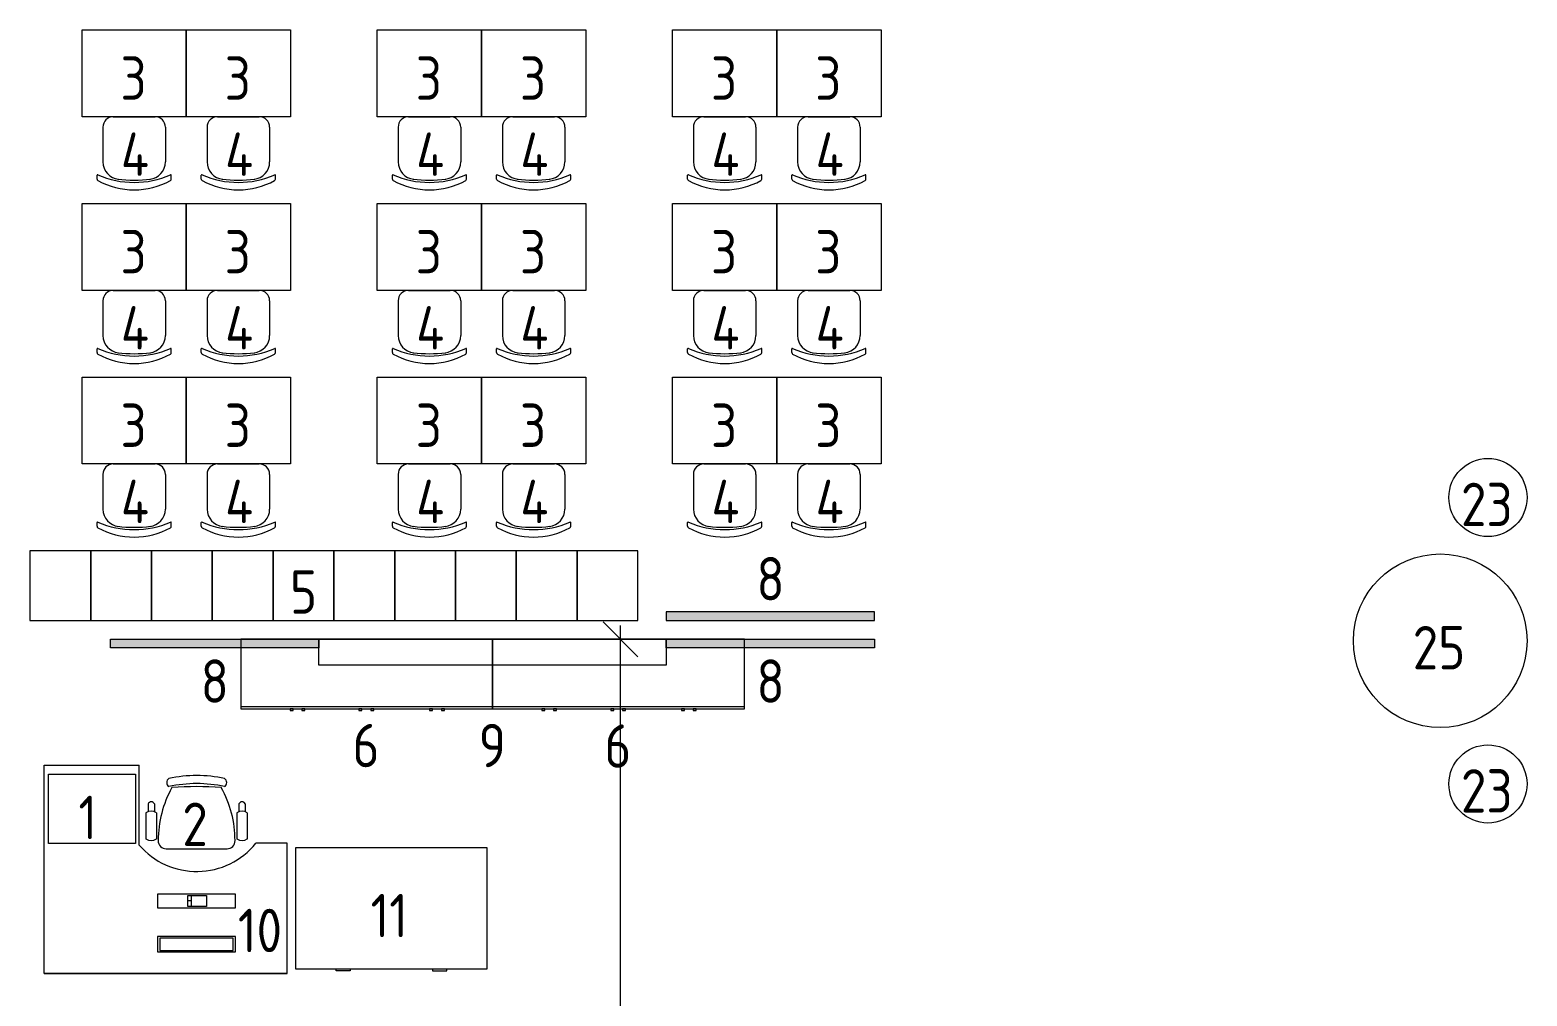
# Model space of a CAD drawing. Header units: millimetres. Extents: x -269164 to 430575, y -569542 to 36130.
# Drawn here: x 177231 to 185850, y -469940 to -464375 of the extents above; entities that cross this region are included whole.
import ezdxf

# ---------------------------------------------------------------- set-up
doc = ezdxf.new("R2010")
doc.units = ezdxf.units.MM
doc.layers.add('ТХ', color=5, linetype='Continuous', lineweight=5)
doc.layers.add('Уточнения', color=210, linetype='Continuous', lineweight=20)
doc.layers.add('ТХ_№ПОЗ', color=7, linetype='Continuous')
doc.styles.add('GOST Common_2', font='GOST_Common.ttf', dxfattribs={"width": 0.9, "height": 250})
doc.styles.add('GOST Common_3', font='GOST_Common.ttf', dxfattribs={"width": 0.9, "height": 2.5})
doc.dimstyles.new('TX-100', dxfattribs={"dimtxt": 200, "dimasz": 200, "dimexe": 80, "dimexo": 0, "dimgap": 50, "dimtad": 1, "dimtoh": 1, "dimdec": 0, "dimrnd": 10, "dimzin": 12, "dimtxsty": 'GOST Common_3', "dimblk": 'OBLIQUE', "dimcen": 1.5, "dimdle": 80, "dimclrd": 256, "dimclre": 256, "dimclrt": 256, "dimadec": 0, "dimazin": 0, "dimtfac": 1, "dimtdec": 0, "dimtmove": 0, "dimatfit": 3, "dimfxl": 1, "dimlwd": -1, "dimlwe": 15, "dimarcsym": 0})

# ---------------------------------------------------------------- blocks, each defined once
blk = doc.blocks.new('Стул ученич штабелир №5-7')
at = {"color": 0, "linetype": 'ByBlock', "lineweight": -2}
for p, q in [((-120.1, 0), (120.1, 0)), ((-120.1, 0), (120.1, 0)), ((-179.9, -60), (-179.9, -260.3)), ((-179.9, -60), (-179.9, -260.3)), ((180.1, -60), (180.1, -260.3)), ((180.1, -60), (180.1, -260.3)), ((-213.4, -359), (-213.4, -337.3)), ((-213.4, -359), (-213.4, -337.3)), ((213.6, -359), (213.6, -337.3)), ((213.6, -359), (213.6, -337.3))]:
    blk.add_line(p, q, dxfattribs=at)
for centre, radius, start, end in [((-119.9, -60), 60, 90, 180), ((-119.9, -60), 60, 90, 180), ((120.1, -60), 60, 0, 90), ((120.1, -60), 60, 0, 90), ((-210.4, -337.3), 3, 63.89783, 180), ((-210.4, -337.3), 3, 63.89783, 180), ((0.1, 142.3), 520.8, 246.31951, 293.68049), ((0.1, 142.3), 520.8, 246.31951, 293.68049), ((-79.9, -260.3), 100, 180, 264.25844), ((-79.9, -260.3), 100, 180, 264.25844), ((80.1, -260.3), 100, 275.74156, 0), ((80.1, -260.3), 100, 275.74156, 0), ((210.6, -337.3), 3, 0, 116.10217), ((210.6, -337.3), 3, 0, 116.10217), ((-203.4, -359), 10, 180, 238.06825), ((-203.4, -359), 10, 180, 238.06825), ((0.1, 9), 430.5, 240.99166, 299.00834), ((0.1, 9), 430.5, 240.99166, 299.00834), ((0.1, 435.5), 800.4, 263.24698, 276.75302), ((0.1, 435.5), 800.4, 263.24698, 276.75302), ((203.6, -359), 10, 301.93175, 0), ((203.6, -359), 10, 301.93175, 0)]:
    blk.add_arc(centre, radius, start, end, dxfattribs=at)
blk = doc.blocks.new('Стол ученич с возможностью объединения №5-7')
blk.add_lwpolyline([(600, 0), (0, 0), (0, 500), (600, 500)], close=True)
blk = doc.blocks.new('A$C41fb3ee7')
for points in [[(0, 0), (350, 0), (350, 400), (0, 400), (0, 0)], [(350, 0), (700, 0), (700, 400), (350, 400), (350, 0)], [(700, 0), (1050, 0), (1050, 400), (700, 400), (700, 0)], [(1050, 0), (1400, 0), (1400, 400), (1050, 400), (1050, 0)], [(1400, 0), (1750, 0), (1750, 400), (1400, 400), (1400, 0)], [(1750, 0), (2100, 0), (2100, 400), (1750, 400), (1750, 0)], [(2100, 0), (2450, 0), (2450, 400), (2100, 400), (2100, 0)], [(2450, 0), (2800, 0), (2800, 400), (2450, 400), (2450, 0)], [(2800, 0), (3150, 0), (3150, 400), (2800, 400), (2800, 0)], [(3150, 0), (3500, 0), (3500, 400), (3150, 400), (3150, 0)]]:
    blk.add_lwpolyline(points)
blk = doc.blocks.new('Стол учителя угловой с тумбой')
at = {"linetype": 'Continuous', "lineweight": 5}
for p, q in [((0, 0), (0, 1200)), ((0, 1200), (547.9, 1200)), ((547.9, 739), (547.9, 1200)), ((1400, 750), (1219.1, 750)), ((1400, 0), (1400, 750)), ((1400, 0), (1400, 750)), ((1400, 0), (0, 0)), ((0, 0), (1400, 0))]:
    blk.add_line(p, q, dxfattribs=at)
blk.add_lwpolyline([(26.4, 1148.7), (526.4, 1148.7), (526.4, 748.7), (26.4, 748.7)], close=True, dxfattribs=at)
blk.add_arc((878.9, 1024.4), 437, 220.76329, 321.11011, dxfattribs=at)
blk = doc.blocks.new('Кресло регулируемое')
at = {"linetype": 'Continuous'}
for p, q in [((-280.3, -163), (-280.3, -208.6)), ((-243.6, -163), (-243.6, -208.8)), ((242.1, -163), (242.1, -208.8)), ((278.9, -163), (278.9, -208.6)), ((-292.3, -214.4), (-292.3, -365.6)), ((-232.1, -214.4), (-232.1, -365.6)), ((230.7, -214.4), (230.7, -365.6)), ((290.9, -214.4), (290.9, -365.6)), ((-175.8, -421.8), (174.4, -421.8))]:
    blk.add_line(p, q, dxfattribs=at)
for centre, radius, start, end in [((402.7, -373.3), 624.5, 150.90677, 180.12147), ((-144.6, -40.7), 28.1, 124.29147, 235.70827), ((0, -747.5), 747.5, 77.60199, 102.39777), ((0, -794), 747.5, 77.60199, 102.39777), ((0, -1825.8), 1761.9, 85.39382, 94.65462), ((-404.1, -373.3), 624.5, 359.87797, 29.10589), ((144.6, -40.7), 28.1, 304.29007, 55.70964), ((-261.9, -171.6), 20.2, 24.89545, 155.33537), ((260.5, -171.5), 20.2, 24.89545, 155.33537), ((-262.2, -264.4), 58.4, 58.95098, 121.04877), ((260.8, -264.4), 58.4, 58.95101, 121.04877), ((-262.2, -315.5), 58.4, 238.95097, 301.04877), ((-176.4, -376.4), 45.4, 177.81347, 270.74787), ((175, -376.4), 45.4, 269.25187, 2.18664), ((260.8, -315.5), 58.4, 238.95097, 301.04877)]:
    blk.add_arc(centre, radius, start, end, dxfattribs=at)
blk = doc.blocks.new('A$C727b9d3d')
at = {"linetype": 'Continuous'}
blk.add_line((388, -1450), (388, 0), dxfattribs=at)
for points in [[(0, -1450), (400, -1450), (400, 0), (0, 0)], [(400, -277.1), (400, -294.4), (410.2, -294.4), (410.2, -277.1)], [(400, -344.7), (400, -362.1), (410.2, -362.1), (410.2, -344.7)], [(400, -684.1), (400, -701.5), (410.2, -701.5), (410.2, -684.1)], [(400, -751.8), (400, -769.1), (410.2, -769.1), (410.2, -751.8)], [(400, -1081), (400, -1098.4), (410.2, -1098.4), (410.2, -1081)], [(400, -1148.7), (400, -1166), (410.2, -1166), (410.2, -1148.7)]]:
    blk.add_lwpolyline(points, close=True, dxfattribs=at)
blk = doc.blocks.new('Покрытие настенное')
at = {"linetype": 'Continuous', "lineweight": 5}
blk.add_lwpolyline([(2250, -150), (250, -150), (250, 0), (2250, 0)], close=True, dxfattribs=at)
blk = doc.blocks.new('A$C3da1b1ea')
at = {"lineweight": 0}
h = blk.add_hatch(color=256, dxfattribs=at)
h.dxf.hatch_style = 1
h.paths.add_polyline_path([(0, 0), (50, 0), (50, -1200), (0, -1200)])
blk.add_lwpolyline([(0, 0), (50, 0), (50, -1200), (0, -1200), (0, 0)], dxfattribs=at)
blk = doc.blocks.new('A$C49f6806a')
at = {"linetype": 'Continuous'}
blk.add_lwpolyline([(0, -700), (1100, -700), (1100, 0), (0, 0)], close=True, dxfattribs=at)
for points in [[(313.3, -700), (313.3, -709), (231.5, -709), (231.5, -700)], [(786.7, -700), (786.7, -709), (868.5, -709), (868.5, -700)]]:
    blk.add_lwpolyline(points, dxfattribs=at)
blk = doc.blocks.new('_Oblique')
at = {"color": 0, "linetype": 'ByBlock', "lineweight": -2}
blk.add_line((-0.5, -0.5), (0.5, 0.5), dxfattribs=at)
blk = doc.blocks.new('*D11890')
at = {"layer": 'Defpoints', "color": 0, "lineweight": 40, "transparency": 16777216}
for p in [(360510.4, -276888.4), (360610.4, -276888.4), (360610.4, -279285.2)]:
    blk.add_point(p, dxfattribs=at)
at = {"layer": 'ТХ', "transparency": 16777216}
blk.add_line((360610.4, -279365.2), (360610.4, -276808.4), dxfattribs=at)
at = {"layer": 'ТХ', "lineweight": 15, "transparency": 16777216}
for p, q in [((360510.4, -276888.4), (360690.4, -276888.4)), ((360610.4, -279285.2), (360690.4, -279285.2))]:
    blk.add_line(p, q, dxfattribs=at)
at = {"layer": 'ТХ', "transparency": 16777216, "xscale": 200, "yscale": 200, "zscale": 200}
for p, rotation in [((360610.4, -276888.4), 90), ((360610.4, -279285.2), 270)]:
    blk.add_blockref('_Oblique', p, dxfattribs=dict(at, rotation=rotation))
at = {"layer": 'ТХ', "transparency": 16777216, "insert": (360559.2, -278086.8), "char_height": 2.5, "attachment_point": 5, "rotation": 90, "style": 'GOST Common_3'}
blk.add_mtext('2400', dxfattribs=at)
blk = doc.blocks.new('Ноутбук')
at = {"layer": 'ТХ'}
for p, q in [((2432.4, 14060), (2432.4, 13996.6)), ((2432.4, 14028.3), (2412.3, 14028.3))]:
    blk.add_line(p, q, dxfattribs=at)
for points in [[(2238.5, 13988.4), (2687.5, 13988.4), (2687.5, 14067.9), (2238.5, 14067.9)], [(2520.4, 13996.6), (2412.3, 13996.6), (2412.3, 14060), (2520.4, 14060)], [(2687.5, 13824.4), (2238.5, 13824.4), (2238.5, 13735.8), (2687.5, 13735.8)], [(2673.8, 13813.8), (2251.4, 13813.8), (2251.4, 13743.9), (2673.8, 13743.9)]]:
    blk.add_lwpolyline(points, close=True, dxfattribs=at)
blk = doc.blocks.new('ТХ1 3 этаж')
at = {"layer": 'ТХ'}
for centre, radius in [((365605.1, -276071.5), 225), ((365330.1, -276896.5), 500), ((365605.1, -277721.5), 225)]:
    blk.add_circle(centre, radius, dxfattribs=at)
blk.add_blockref('Ноутбук', (355707.1, -292424))
at = {"layer": 'ТХ', "lineweight": 0}
for name, p in [('Стол ученич с возможностью объединения №5-7', (357510.4, -273878.1)), ('Стол ученич с возможностью объединения №5-7', (358110.4, -273878.1)), ('Стол ученич с возможностью объединения №5-7', (359210.4, -273878.1)), ('Стол ученич с возможностью объединения №5-7', (359810.4, -273878.1)), ('Стол ученич с возможностью объединения №5-7', (360910.4, -273878.1)), ('Стол ученич с возможностью объединения №5-7', (361510.4, -273878.1)), ('Стул ученич штабелир №5-7', (357810.4, -273878.1)), ('Стул ученич штабелир №5-7', (358410.4, -273878.1)), ('Стул ученич штабелир №5-7', (359510.4, -273878.1)), ('Стул ученич штабелир №5-7', (360110.4, -273878.1)), ('Стул ученич штабелир №5-7', (361210.4, -273878.1)), ('Стул ученич штабелир №5-7', (361810.4, -273878.1)), ('Стол ученич с возможностью объединения №5-7', (357510.4, -274878.1)), ('Стол ученич с возможностью объединения №5-7', (358110.4, -274878.1)), ('Стол ученич с возможностью объединения №5-7', (359210.4, -274878.1)), ('Стол ученич с возможностью объединения №5-7', (359810.4, -274878.1)), ('Стол ученич с возможностью объединения №5-7', (360910.4, -274878.1)), ('Стол ученич с возможностью объединения №5-7', (361510.4, -274878.1)), ('Стул ученич штабелир №5-7', (357810.4, -274878.1)), ('Стул ученич штабелир №5-7', (358410.4, -274878.1)), ('Стул ученич штабелир №5-7', (359510.4, -274878.1)), ('Стул ученич штабелир №5-7', (360110.4, -274878.1)), ('Стул ученич штабелир №5-7', (361210.4, -274878.1)), ('Стул ученич штабелир №5-7', (361810.4, -274878.1)), ('Стол ученич с возможностью объединения №5-7', (357510.4, -275878.1)), ('Стол ученич с возможностью объединения №5-7', (358110.4, -275878.1)), ('Стол ученич с возможностью объединения №5-7', (359210.4, -275878.1)), ('Стол ученич с возможностью объединения №5-7', (359810.4, -275878.1)), ('Стол ученич с возможностью объединения №5-7', (360910.4, -275878.1)), ('Стол ученич с возможностью объединения №5-7', (361510.4, -275878.1)), ('Стул ученич штабелир №5-7', (357810.4, -275878.1)), ('Стул ученич штабелир №5-7', (358410.4, -275878.1)), ('Стул ученич штабелир №5-7', (359510.4, -275878.1)), ('Стул ученич штабелир №5-7', (360110.4, -275878.1)), ('Стул ученич штабелир №5-7', (361210.4, -275878.1)), ('Стул ученич штабелир №5-7', (361810.4, -275878.1)), ('Покрытие настенное', (358623.7, -276888.2)), ('Стол учителя угловой с тумбой', (357291.7, -278813.2)), ('Кресло регулируемое', (358170.8, -277673))]:
    blk.add_blockref(name, p, dxfattribs=at)
for name, p, rotation in [('A$C41fb3ee7', (360710.4, -276379.4), 180), ('A$C3da1b1ea', (358873.7, -276888.2), 270), ('A$C727b9d3d', (359873.7, -276888.2), 270), ('A$C727b9d3d', (361323.7, -276888.2), 270), ('A$C3da1b1ea', (362073.7, -276888.2), 270)]:
    blk.add_blockref(name, p, dxfattribs=dict(at, rotation=rotation))
at = {"layer": 'ТХ', "lineweight": 0, "xscale": -1, "rotation": 270}
blk.add_blockref('A$C3da1b1ea', (362073.7, -276780), dxfattribs=at)
at = {"layer": 'ТХ', "lineweight": 0, "xscale": -1}
blk.add_blockref('A$C49f6806a', (359841.7, -278088.2), dxfattribs=at)
at = {"layer": 'ТХ_№ПОЗ', "char_height": 250, "width": 595, "attachment_point": 5, "line_spacing_factor": 1.139951, "style": 'GOST Common_2'}
for s, insert in [('\\pxt4.23333,8.46667,12.7,16.93333,21.16667,25.4,29.63333,33.86667,38.1,42.33333,46.56667,50.8,55.03333,59.26667,63.5,67.73333,71.96667,76.2,80.43333,84.66667,88.9,93.13333,97.36667,101.6,105.83333,110.06667,114.3,118.53333,122.76667,127,131.23333,135.46667;3', (357807, -273655.6)), ('\\pxt4.23333,8.46667,12.7,16.93333,21.16667,25.4,29.63333,33.86667,38.1,42.33333,46.56667,50.8,55.03333,59.26667,63.5,67.73333,71.96667,76.2,80.43333,84.66667,88.9,93.13333,97.36667,101.6,105.83333,110.06667,114.3,118.53333,122.76667,127,131.23333,135.46667;3', (358407, -273655.6)), ('\\pxt4.23333,8.46667,12.7,16.93333,21.16667,25.4,29.63333,33.86667,38.1,42.33333,46.56667,50.8,55.03333,59.26667,63.5,67.73333,71.96667,76.2,80.43333,84.66667,88.9,93.13333,97.36667,101.6,105.83333,110.06667,114.3,118.53333,122.76667,127,131.23333,135.46667;3', (359507, -273655.6)), ('\\pxt4.23333,8.46667,12.7,16.93333,21.16667,25.4,29.63333,33.86667,38.1,42.33333,46.56667,50.8,55.03333,59.26667,63.5,67.73333,71.96667,76.2,80.43333,84.66667,88.9,93.13333,97.36667,101.6,105.83333,110.06667,114.3,118.53333,122.76667,127,131.23333,135.46667;3', (360107, -273655.6)), ('\\pxt4.23333,8.46667,12.7,16.93333,21.16667,25.4,29.63333,33.86667,38.1,42.33333,46.56667,50.8,55.03333,59.26667,63.5,67.73333,71.96667,76.2,80.43333,84.66667,88.9,93.13333,97.36667,101.6,105.83333,110.06667,114.3,118.53333,122.76667,127,131.23333,135.46667;3', (361207, -273655.6)), ('\\pxt4.23333,8.46667,12.7,16.93333,21.16667,25.4,29.63333,33.86667,38.1,42.33333,46.56667,50.8,55.03333,59.26667,63.5,67.73333,71.96667,76.2,80.43333,84.66667,88.9,93.13333,97.36667,101.6,105.83333,110.06667,114.3,118.53333,122.76667,127,131.23333,135.46667;3', (361807, -273655.6)), ('\\pxt4.23333,8.46667,12.7,16.93333,21.16667,25.4,29.63333,33.86667,38.1,42.33333,46.56667,50.8,55.03333,59.26667,63.5,67.73333,71.96667,76.2,80.43333,84.66667,88.9,93.13333,97.36667,101.6,105.83333,110.06667,114.3,118.53333,122.76667,127,131.23333,135.46667;4', (357814.8, -274094.1)), ('\\pxt4.23333,8.46667,12.7,16.93333,21.16667,25.4,29.63333,33.86667,38.1,42.33333,46.56667,50.8,55.03333,59.26667,63.5,67.73333,71.96667,76.2,80.43333,84.66667,88.9,93.13333,97.36667,101.6,105.83333,110.06667,114.3,118.53333,122.76667,127,131.23333,135.46667;4', (358414.8, -274094.1)), ('\\pxt4.23333,8.46667,12.7,16.93333,21.16667,25.4,29.63333,33.86667,38.1,42.33333,46.56667,50.8,55.03333,59.26667,63.5,67.73333,71.96667,76.2,80.43333,84.66667,88.9,93.13333,97.36667,101.6,105.83333,110.06667,114.3,118.53333,122.76667,127,131.23333,135.46667;4', (359514.8, -274094.1)), ('\\pxt4.23333,8.46667,12.7,16.93333,21.16667,25.4,29.63333,33.86667,38.1,42.33333,46.56667,50.8,55.03333,59.26667,63.5,67.73333,71.96667,76.2,80.43333,84.66667,88.9,93.13333,97.36667,101.6,105.83333,110.06667,114.3,118.53333,122.76667,127,131.23333,135.46667;4', (360114.8, -274094.1)), ('\\pxt4.23333,8.46667,12.7,16.93333,21.16667,25.4,29.63333,33.86667,38.1,42.33333,46.56667,50.8,55.03333,59.26667,63.5,67.73333,71.96667,76.2,80.43333,84.66667,88.9,93.13333,97.36667,101.6,105.83333,110.06667,114.3,118.53333,122.76667,127,131.23333,135.46667;4', (361214.8, -274094.1)), ('\\pxt4.23333,8.46667,12.7,16.93333,21.16667,25.4,29.63333,33.86667,38.1,42.33333,46.56667,50.8,55.03333,59.26667,63.5,67.73333,71.96667,76.2,80.43333,84.66667,88.9,93.13333,97.36667,101.6,105.83333,110.06667,114.3,118.53333,122.76667,127,131.23333,135.46667;4', (361814.8, -274094.1)), ('\\pxt4.23333,8.46667,12.7,16.93333,21.16667,25.4,29.63333,33.86667,38.1,42.33333,46.56667,50.8,55.03333,59.26667,63.5,67.73333,71.96667,76.2,80.43333,84.66667,88.9,93.13333,97.36667,101.6,105.83333,110.06667,114.3,118.53333,122.76667,127,131.23333,135.46667;3', (357807, -274655.6)), ('\\pxt4.23333,8.46667,12.7,16.93333,21.16667,25.4,29.63333,33.86667,38.1,42.33333,46.56667,50.8,55.03333,59.26667,63.5,67.73333,71.96667,76.2,80.43333,84.66667,88.9,93.13333,97.36667,101.6,105.83333,110.06667,114.3,118.53333,122.76667,127,131.23333,135.46667;3', (358407, -274655.6)), ('\\pxt4.23333,8.46667,12.7,16.93333,21.16667,25.4,29.63333,33.86667,38.1,42.33333,46.56667,50.8,55.03333,59.26667,63.5,67.73333,71.96667,76.2,80.43333,84.66667,88.9,93.13333,97.36667,101.6,105.83333,110.06667,114.3,118.53333,122.76667,127,131.23333,135.46667;3', (359507, -274655.6)), ('\\pxt4.23333,8.46667,12.7,16.93333,21.16667,25.4,29.63333,33.86667,38.1,42.33333,46.56667,50.8,55.03333,59.26667,63.5,67.73333,71.96667,76.2,80.43333,84.66667,88.9,93.13333,97.36667,101.6,105.83333,110.06667,114.3,118.53333,122.76667,127,131.23333,135.46667;3', (360107, -274655.6)), ('\\pxt4.23333,8.46667,12.7,16.93333,21.16667,25.4,29.63333,33.86667,38.1,42.33333,46.56667,50.8,55.03333,59.26667,63.5,67.73333,71.96667,76.2,80.43333,84.66667,88.9,93.13333,97.36667,101.6,105.83333,110.06667,114.3,118.53333,122.76667,127,131.23333,135.46667;3', (361207, -274655.6)), ('\\pxt4.23333,8.46667,12.7,16.93333,21.16667,25.4,29.63333,33.86667,38.1,42.33333,46.56667,50.8,55.03333,59.26667,63.5,67.73333,71.96667,76.2,80.43333,84.66667,88.9,93.13333,97.36667,101.6,105.83333,110.06667,114.3,118.53333,122.76667,127,131.23333,135.46667;3', (361807, -274655.6)), ('\\pxt4.23333,8.46667,12.7,16.93333,21.16667,25.4,29.63333,33.86667,38.1,42.33333,46.56667,50.8,55.03333,59.26667,63.5,67.73333,71.96667,76.2,80.43333,84.66667,88.9,93.13333,97.36667,101.6,105.83333,110.06667,114.3,118.53333,122.76667,127,131.23333,135.46667;4', (357814.8, -275094.1)), ('\\pxt4.23333,8.46667,12.7,16.93333,21.16667,25.4,29.63333,33.86667,38.1,42.33333,46.56667,50.8,55.03333,59.26667,63.5,67.73333,71.96667,76.2,80.43333,84.66667,88.9,93.13333,97.36667,101.6,105.83333,110.06667,114.3,118.53333,122.76667,127,131.23333,135.46667;4', (358414.8, -275094.1)), ('\\pxt4.23333,8.46667,12.7,16.93333,21.16667,25.4,29.63333,33.86667,38.1,42.33333,46.56667,50.8,55.03333,59.26667,63.5,67.73333,71.96667,76.2,80.43333,84.66667,88.9,93.13333,97.36667,101.6,105.83333,110.06667,114.3,118.53333,122.76667,127,131.23333,135.46667;4', (359514.8, -275094.1)), ('\\pxt4.23333,8.46667,12.7,16.93333,21.16667,25.4,29.63333,33.86667,38.1,42.33333,46.56667,50.8,55.03333,59.26667,63.5,67.73333,71.96667,76.2,80.43333,84.66667,88.9,93.13333,97.36667,101.6,105.83333,110.06667,114.3,118.53333,122.76667,127,131.23333,135.46667;4', (360114.8, -275094.1)), ('\\pxt4.23333,8.46667,12.7,16.93333,21.16667,25.4,29.63333,33.86667,38.1,42.33333,46.56667,50.8,55.03333,59.26667,63.5,67.73333,71.96667,76.2,80.43333,84.66667,88.9,93.13333,97.36667,101.6,105.83333,110.06667,114.3,118.53333,122.76667,127,131.23333,135.46667;4', (361214.8, -275094.1)), ('\\pxt4.23333,8.46667,12.7,16.93333,21.16667,25.4,29.63333,33.86667,38.1,42.33333,46.56667,50.8,55.03333,59.26667,63.5,67.73333,71.96667,76.2,80.43333,84.66667,88.9,93.13333,97.36667,101.6,105.83333,110.06667,114.3,118.53333,122.76667,127,131.23333,135.46667;4', (361814.8, -275094.1)), ('\\pxt4.23333,8.46667,12.7,16.93333,21.16667,25.4,29.63333,33.86667,38.1,42.33333,46.56667,50.8,55.03333,59.26667,63.5,67.73333,71.96667,76.2,80.43333,84.66667,88.9,93.13333,97.36667,101.6,105.83333,110.06667,114.3,118.53333,122.76667,127,131.23333,135.46667;3', (357807, -275655.6)), ('\\pxt4.23333,8.46667,12.7,16.93333,21.16667,25.4,29.63333,33.86667,38.1,42.33333,46.56667,50.8,55.03333,59.26667,63.5,67.73333,71.96667,76.2,80.43333,84.66667,88.9,93.13333,97.36667,101.6,105.83333,110.06667,114.3,118.53333,122.76667,127,131.23333,135.46667;3', (358407, -275655.6)), ('\\pxt4.23333,8.46667,12.7,16.93333,21.16667,25.4,29.63333,33.86667,38.1,42.33333,46.56667,50.8,55.03333,59.26667,63.5,67.73333,71.96667,76.2,80.43333,84.66667,88.9,93.13333,97.36667,101.6,105.83333,110.06667,114.3,118.53333,122.76667,127,131.23333,135.46667;3', (359507, -275655.6)), ('\\pxt4.23333,8.46667,12.7,16.93333,21.16667,25.4,29.63333,33.86667,38.1,42.33333,46.56667,50.8,55.03333,59.26667,63.5,67.73333,71.96667,76.2,80.43333,84.66667,88.9,93.13333,97.36667,101.6,105.83333,110.06667,114.3,118.53333,122.76667,127,131.23333,135.46667;3', (360107, -275655.6)), ('\\pxt4.23333,8.46667,12.7,16.93333,21.16667,25.4,29.63333,33.86667,38.1,42.33333,46.56667,50.8,55.03333,59.26667,63.5,67.73333,71.96667,76.2,80.43333,84.66667,88.9,93.13333,97.36667,101.6,105.83333,110.06667,114.3,118.53333,122.76667,127,131.23333,135.46667;3', (361207, -275655.6)), ('\\pxt4.23333,8.46667,12.7,16.93333,21.16667,25.4,29.63333,33.86667,38.1,42.33333,46.56667,50.8,55.03333,59.26667,63.5,67.73333,71.96667,76.2,80.43333,84.66667,88.9,93.13333,97.36667,101.6,105.83333,110.06667,114.3,118.53333,122.76667,127,131.23333,135.46667;3', (361807, -275655.6)), ('\\pxt4.23333,8.46667,12.7,16.93333,21.16667,25.4,29.63333,33.86667,38.1,42.33333,46.56667,50.8,55.03333,59.26667,63.5,67.73333,71.96667,76.2,80.43333,84.66667,88.9,93.13333,97.36667,101.6,105.83333,110.06667,114.3,118.53333,122.76667,127,131.23333,135.46667;4', (357814.8, -276094.1)), ('\\pxt4.23333,8.46667,12.7,16.93333,21.16667,25.4,29.63333,33.86667,38.1,42.33333,46.56667,50.8,55.03333,59.26667,63.5,67.73333,71.96667,76.2,80.43333,84.66667,88.9,93.13333,97.36667,101.6,105.83333,110.06667,114.3,118.53333,122.76667,127,131.23333,135.46667;4', (358414.8, -276094.1)), ('\\pxt4.23333,8.46667,12.7,16.93333,21.16667,25.4,29.63333,33.86667,38.1,42.33333,46.56667,50.8,55.03333,59.26667,63.5,67.73333,71.96667,76.2,80.43333,84.66667,88.9,93.13333,97.36667,101.6,105.83333,110.06667,114.3,118.53333,122.76667,127,131.23333,135.46667;4', (359514.8, -276094.1)), ('\\pxt4.23333,8.46667,12.7,16.93333,21.16667,25.4,29.63333,33.86667,38.1,42.33333,46.56667,50.8,55.03333,59.26667,63.5,67.73333,71.96667,76.2,80.43333,84.66667,88.9,93.13333,97.36667,101.6,105.83333,110.06667,114.3,118.53333,122.76667,127,131.23333,135.46667;4', (360114.8, -276094.1)), ('\\pxt4.23333,8.46667,12.7,16.93333,21.16667,25.4,29.63333,33.86667,38.1,42.33333,46.56667,50.8,55.03333,59.26667,63.5,67.73333,71.96667,76.2,80.43333,84.66667,88.9,93.13333,97.36667,101.6,105.83333,110.06667,114.3,118.53333,122.76667,127,131.23333,135.46667;4', (361214.8, -276094.1)), ('\\pxt4.23333,8.46667,12.7,16.93333,21.16667,25.4,29.63333,33.86667,38.1,42.33333,46.56667,50.8,55.03333,59.26667,63.5,67.73333,71.96667,76.2,80.43333,84.66667,88.9,93.13333,97.36667,101.6,105.83333,110.06667,114.3,118.53333,122.76667,127,131.23333,135.46667;4', (361814.8, -276094.1)), ('\\pxt4.23333,8.46667,12.7,16.93333,21.16667,25.4,29.63333,33.86667,38.1,42.33333,46.56667,50.8,55.03333,59.26667,63.5,67.73333,71.96667,76.2,80.43333,84.66667,88.9,93.13333,97.36667,101.6,105.83333,110.06667,114.3,118.53333,122.76667,127,131.23333,135.46667;23', (365598.3, -276111.4)), ('\\pxt4.23333,8.46667,12.7,16.93333,21.16667,25.4,29.63333,33.86667,38.1,42.33333,46.56667,50.8,55.03333,59.26667,63.5,67.73333,71.96667,76.2,80.43333,84.66667,88.9,93.13333,97.36667,101.6,105.83333,110.06667,114.3,118.53333,122.76667,127,131.23333,135.46667;8', (361474.5, -276539.2)), ('\\pxt4.23333,8.46667,12.7,16.93333,21.16667,25.4,29.63333,33.86667,38.1,42.33333,46.56667,50.8,55.03333,59.26667,63.5,67.73333,71.96667,76.2,80.43333,84.66667,88.9,93.13333,97.36667,101.6,105.83333,110.06667,114.3,118.53333,122.76667,127,131.23333,135.46667;5', (358785.8, -276615.8)), ('\\pxt4.23333,8.46667,12.7,16.93333,21.16667,25.4,29.63333,33.86667,38.1,42.33333,46.56667,50.8,55.03333,59.26667,63.5,67.73333,71.96667,76.2,80.43333,84.66667,88.9,93.13333,97.36667,101.6,105.83333,110.06667,114.3,118.53333,122.76667,127,131.23333,135.46667;25', (365323.3, -276936.4)), ('\\pxt4.23333,8.46667,12.7,16.93333,21.16667,25.4,29.63333,33.86667,38.1,42.33333,46.56667,50.8,55.03333,59.26667,63.5,67.73333,71.96667,76.2,80.43333,84.66667,88.9,93.13333,97.36667,101.6,105.83333,110.06667,114.3,118.53333,122.76667,127,131.23333,135.46667;8', (358274.5, -277129)), ('\\pxt4.23333,8.46667,12.7,16.93333,21.16667,25.4,29.63333,33.86667,38.1,42.33333,46.56667,50.8,55.03333,59.26667,63.5,67.73333,71.96667,76.2,80.43333,84.66667,88.9,93.13333,97.36667,101.6,105.83333,110.06667,114.3,118.53333,122.76667,127,131.23333,135.46667;8', (361474.5, -277129)), ('\\pxt4.23333,8.46667,12.7,16.93333,21.16667,25.4,29.63333,33.86667,38.1,42.33333,46.56667,50.8,55.03333,59.26667,63.5,67.73333,71.96667,76.2,80.43333,84.66667,88.9,93.13333,97.36667,101.6,105.83333,110.06667,114.3,118.53333,122.76667,127,131.23333,135.46667;6', (359145.5, -277500.1)), ('\\pxt4.23333,8.46667,12.7,16.93333,21.16667,25.4,29.63333,33.86667,38.1,42.33333,46.56667,50.8,55.03333,59.26667,63.5,67.73333,71.96667,76.2,80.43333,84.66667,88.9,93.13333,97.36667,101.6,105.83333,110.06667,114.3,118.53333,122.76667,127,131.23333,135.46667;9', (359872.7, -277500.2)), ('\\pxt4.23333,8.46667,12.7,16.93333,21.16667,25.4,29.63333,33.86667,38.1,42.33333,46.56667,50.8,55.03333,59.26667,63.5,67.73333,71.96667,76.2,80.43333,84.66667,88.9,93.13333,97.36667,101.6,105.83333,110.06667,114.3,118.53333,122.76667,127,131.23333,135.46667;6', (360595.5, -277503.5)), ('\\pxt4.23333,8.46667,12.7,16.93333,21.16667,25.4,29.63333,33.86667,38.1,42.33333,46.56667,50.8,55.03333,59.26667,63.5,67.73333,71.96667,76.2,80.43333,84.66667,88.9,93.13333,97.36667,101.6,105.83333,110.06667,114.3,118.53333,122.76667,127,131.23333,135.46667;23', (365598.3, -277761.4)), ('\\pxt4.23333,8.46667,12.7,16.93333,21.16667,25.4,29.63333,33.86667,38.1,42.33333,46.56667,50.8,55.03333,59.26667,63.5,67.73333,71.96667,76.2,80.43333,84.66667,88.9,93.13333,97.36667,101.6,105.83333,110.06667,114.3,118.53333,122.76667,127,131.23333,135.46667;1', (357543.5, -277914.5)), ('\\pxt4.23333,8.46667,12.7,16.93333,21.16667,25.4,29.63333,33.86667,38.1,42.33333,46.56667,50.8,55.03333,59.26667,63.5,67.73333,71.96667,76.2,80.43333,84.66667,88.9,93.13333,97.36667,101.6,105.83333,110.06667,114.3,118.53333,122.76667,127,131.23333,135.46667;2', (358161, -277953.8)), ('\\pxt4.23333,8.46667,12.7,16.93333,21.16667,25.4,29.63333,33.86667,38.1,42.33333,46.56667,50.8,55.03333,59.26667,63.5,67.73333,71.96667,76.2,80.43333,84.66667,88.9,93.13333,97.36667,101.6,105.83333,110.06667,114.3,118.53333,122.76667,127,131.23333,135.46667;11', (359279.4, -278479.6)), ('\\pxt4.23333,8.46667,12.7,16.93333,21.16667,25.4,29.63333,33.86667,38.1,42.33333,46.56667,50.8,55.03333,59.26667,63.5,67.73333,71.96667,76.2,80.43333,84.66667,88.9,93.13333,97.36667,101.6,105.83333,110.06667,114.3,118.53333,122.76667,127,131.23333,135.46667;10', (358534.9, -278565.5))]:
    blk.add_mtext(s, dxfattribs=dict(at, insert=insert))
at = {"layer": 'ТХ'}
dim = blk.add_linear_dim(base=(360610.4, -276888.4), p1=(360610.4, -279285.2), p2=(360510.4, -276888.4), angle=90, dimstyle='TX-100', dxfattribs=at)
dim.commit()
dim.dimension.update_dxf_attribs({"geometry": '*D11890', "text_midpoint": (360559.2, -278086.8)})

msp = doc.modelspace()

# ---------------------------------------------------------------- block references
at = {"layer": 'Уточнения', "lineweight": 50}
msp.add_blockref('ТХ1 3 этаж', (-179979.78, -190997.11), dxfattribs=at)

doc.saveas('drawing.dxf')
